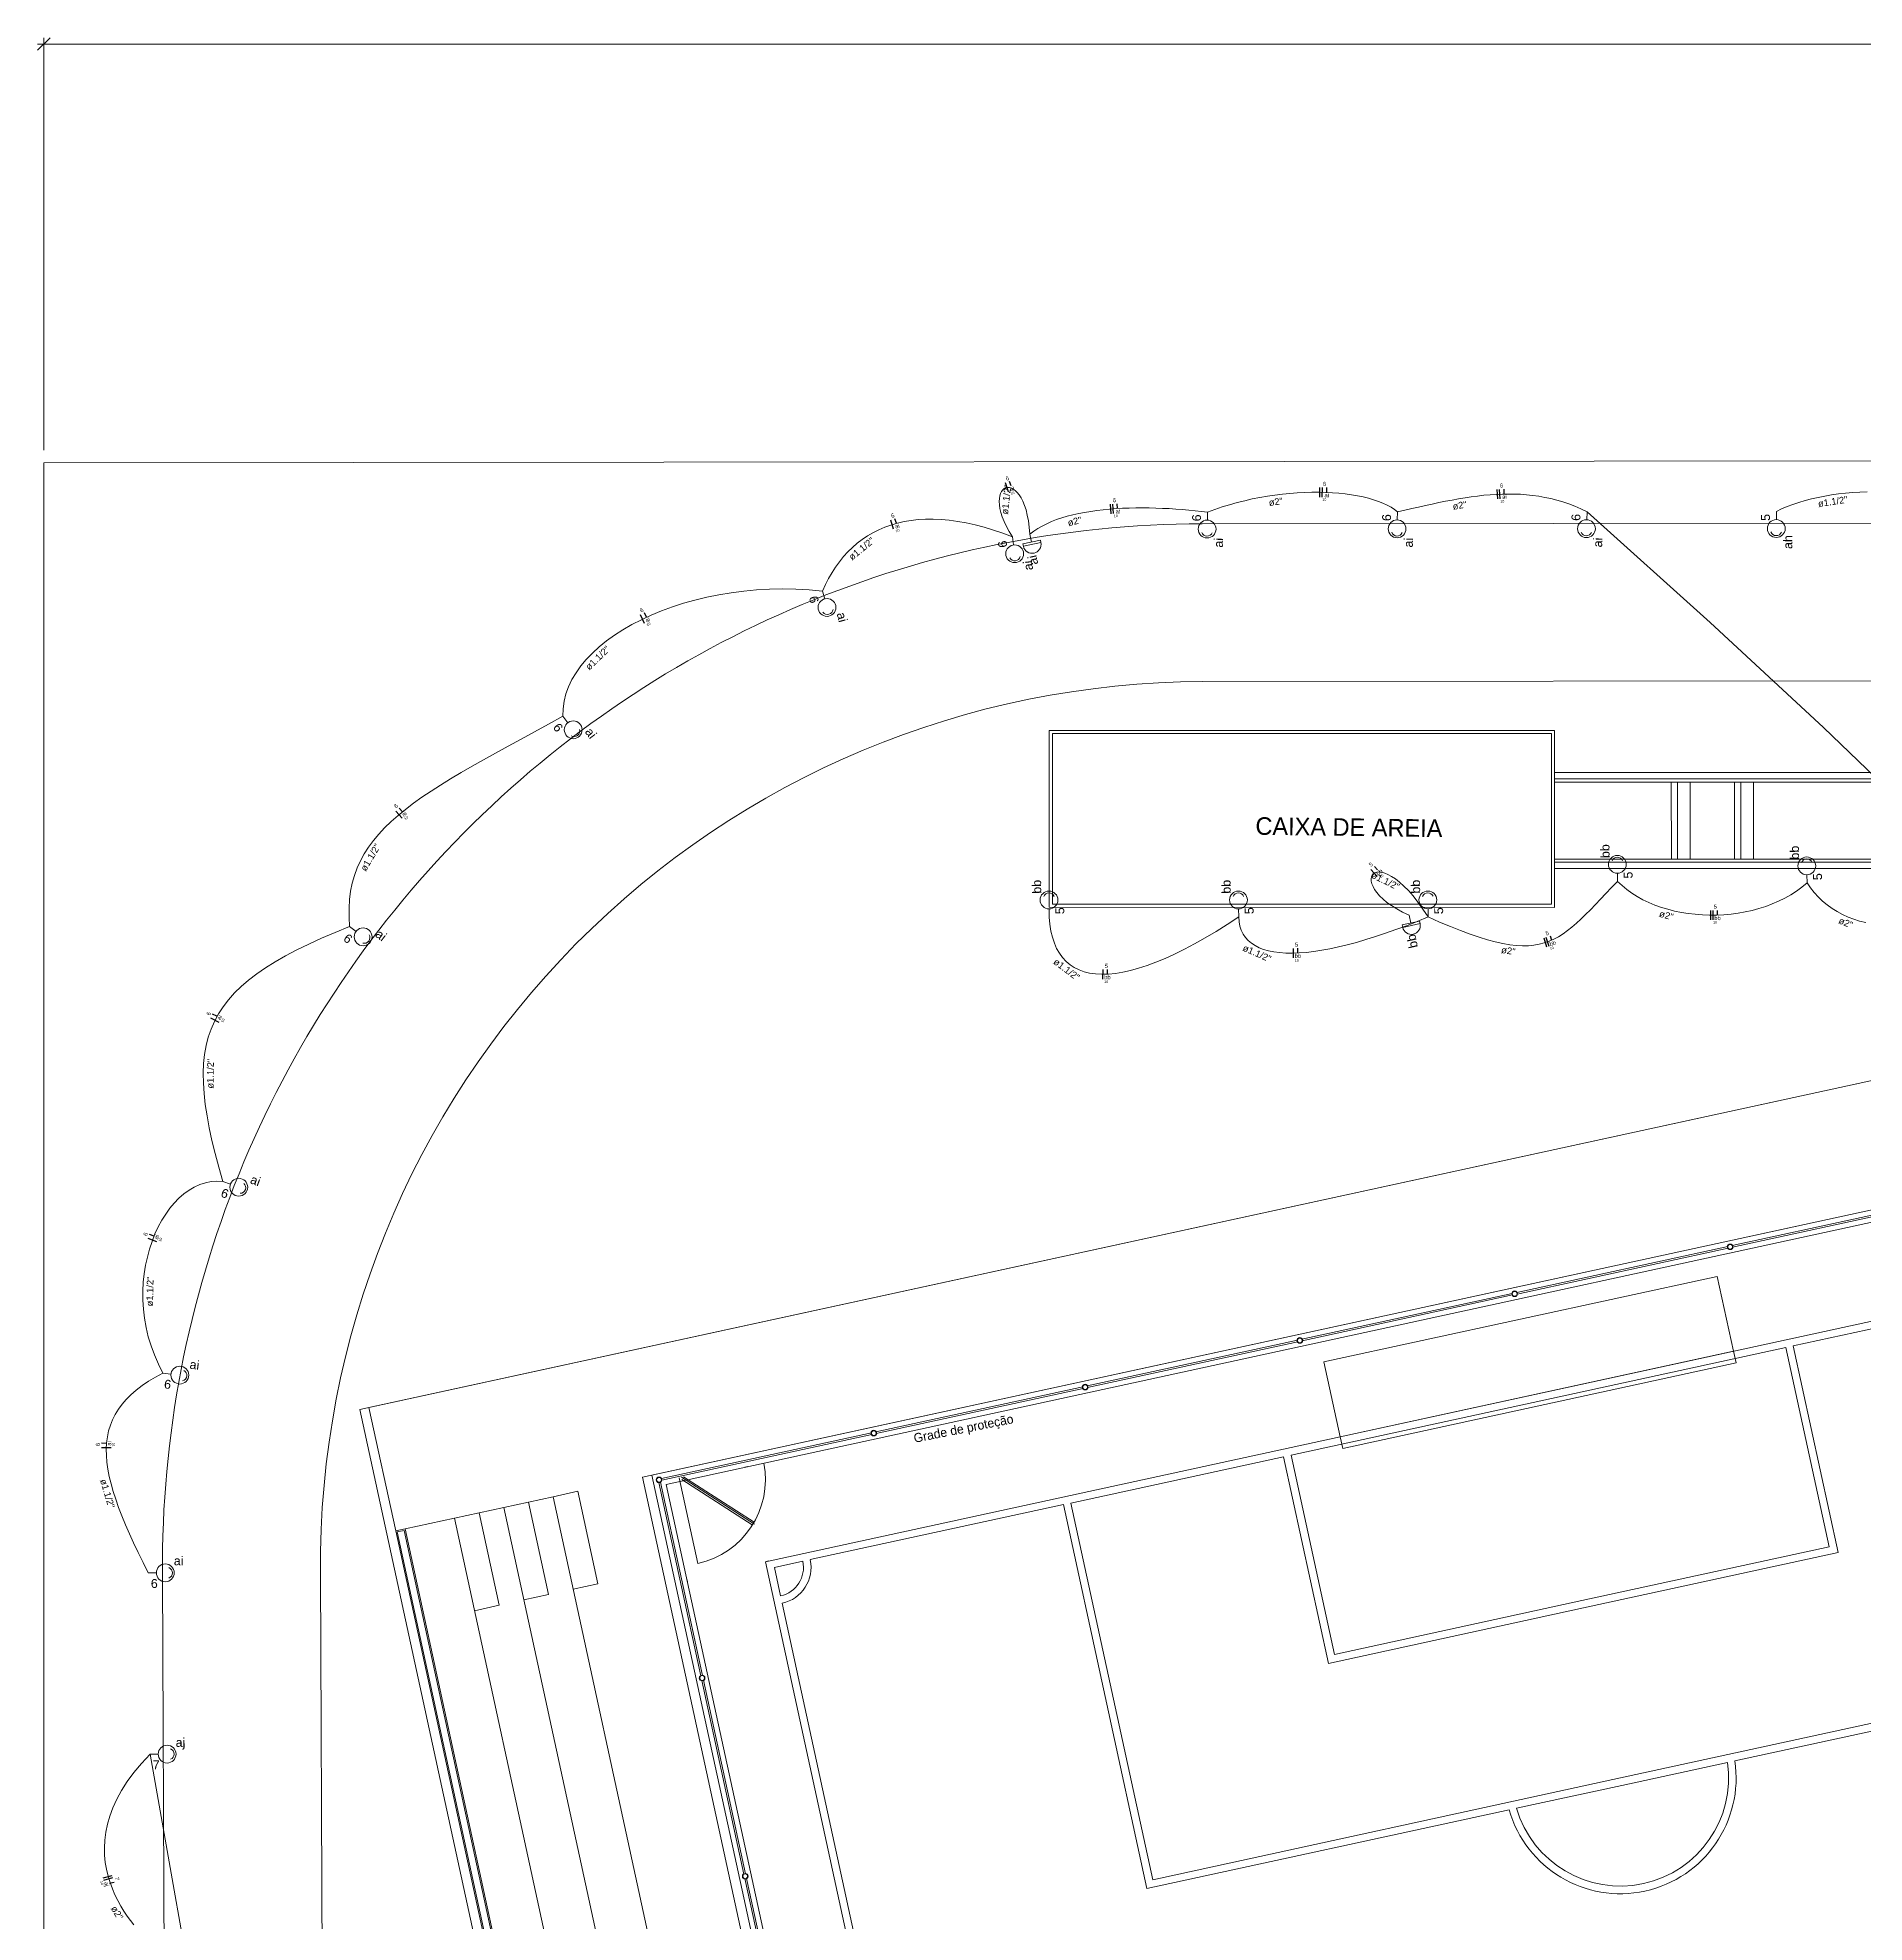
# Model space of a CAD drawing. Header units: millimetres. Extents: x -395 to 1008, y 9 to 692.
# Drawn here: x -136.36 to -107.43, y 91.06 to 120.9 of the extents above; entities that cross this region are included whole.
import ezdxf

# ---------------------------------------------------------------- set-up
doc = ezdxf.new("R2010")
doc.units = ezdxf.units.MM
doc.header["$LTSCALE"] = 0.1
doc.header["$MEASUREMENT"] = 0
doc.layers.get('0').update_dxf_attribs({"color": 5})
for name, color, linetype, lineweight in [('.10 ultra fina', 240, 'Continuous', 5), ('.15', 150, 'Continuous', 15), ('.20', 130, 'Continuous', 5), ('.25', 70, 'Continuous', 5), ('.30', 50, 'Continuous', 5), ('.40 Interno parede', 27, 'Continuous', 5)]:
    doc.layers.add(name, color=color, linetype=linetype, lineweight=lineweight)
doc.styles.add('Arial', font='arial.ttf')
doc.styles.add('MicrosoftHimalaya', font='himalaya.ttf')
doc.dimstyles.get("Standard").update_dxf_attribs({"dimtxt": 0.18, "dimasz": 0.18, "dimexe": 0.18, "dimexo": 0.0625, "dimgap": 0.09, "dimtad": 0, "dimtih": 1, "dimtoh": 1, "dimdec": 4, "dimzin": 0, "dimdsep": 46, "dimtxsty": 'Standard', "dimcen": 0.09, "dimadec": 0, "dimazin": 0, "dimtfac": 1, "dimtdec": 4, "dimtofl": 0, "dimtmove": 0, "dimatfit": 3, "dimfxl": 1, "dimtolj": 1, "dimtzin": 0, "dimarcsym": 0})

# ---------------------------------------------------------------- blocks, each defined once
blk = doc.blocks.new('_Oblique')
at = {"color": 0, "linetype": 'ByBlock', "lineweight": -2}
blk.add_line((-0.5, -0.5), (0.5, 0.5), dxfattribs=at)
blk = doc.blocks.new('*D20')
at = {"layer": '.10 ultra fina', "color": 0, "lineweight": -2, "transparency": 16777216}
for p, q in [((-136.256, 114.371), (-136.256, 120.9)), ((-14.262, 114.37), (-14.262, 120.899)), ((-136.356, 120.8), (-14.162, 120.799))]:
    blk.add_line(p, q, dxfattribs=at)
at = {"layer": 'Defpoints', "color": 0, "transparency": 16777216}
for p in [(-14.262, 120.799), (-136.256, 114.171), (-14.262, 114.17)]:
    blk.add_point(p, dxfattribs=at)
at = {"layer": '.10 ultra fina', "color": 0, "lineweight": -2, "transparency": 16777216, "xscale": 0.2, "yscale": 0.2, "zscale": 0.2}
for p, rotation in [((-136.256, 120.8), 179.9993202960368), ((-14.262, 120.799), 359.9993202960368)]:
    blk.add_blockref('_Oblique', p, dxfattribs=dict(at, rotation=rotation))
at = {"layer": '.10 ultra fina', "color": 0, "lineweight": 5, "transparency": 16777216, "insert": (-75.259, 120.979), "char_height": 0.18, "attachment_point": 5, "rotation": 359.9993}
blk.add_mtext('\\A1;122', dxfattribs=at)
blk = doc.blocks.new('eeetet')
at = {"layer": '.10 ultra fina', "color": 240, "lineweight": 5}
for p, q in [((678.938, 174.37), (556.944, 174.258)), ((556.944, 174.258), (556.942, 77.469)), ((652.282, 173.367), (575.287, 173.291)), ((652.287, 170.867), (575.292, 170.791)), ((572.864, 167.218), (572.864, 170.017)), ((572.864, 170.017), (580.864, 170.017)), ((572.914, 167.267), (572.914, 169.968)), ((572.914, 169.968), (580.814, 169.968)), ((580.814, 169.968), (580.814, 167.267)), ((580.864, 170.017), (580.864, 167.217)), ((620.863, 169.352), (580.864, 169.353)), ((620.863, 169.252), (580.864, 169.252)), ((620.863, 169.202), (580.864, 169.202)), ((582.715, 167.982), (582.714, 169.202)), ((582.814, 169.202), (582.814, 167.983)), ((583.014, 167.983), (583.014, 169.202)), ((583.714, 167.982), (583.714, 169.202)), ((583.814, 169.202), (583.814, 167.982)), ((584.014, 167.982), (584.014, 169.202)), ((620.863, 167.983), (580.864, 167.982)), ((620.863, 167.932), (580.864, 167.932)), ((620.863, 167.833), (580.864, 167.832)), ((580.864, 167.217), (572.864, 167.218)), ((580.814, 167.267), (572.914, 167.267)), ((561.944, 159.267), (595.25, 166.509)), ((595.396, 166.541), (562.09, 159.299)), ((566.423, 158.194), (593.72, 164.13)), ((566.57, 158.226), (593.867, 164.162)), ((566.798, 158.08), (593.721, 163.935)), ((587.008, 162.586), (583.678, 161.862)), ((587.014, 162.561), (583.684, 161.837)), ((568.368, 156.857), (592.8, 162.17)), ((583.608, 161.847), (580.265, 161.12)), ((583.614, 161.822), (580.271, 161.095)), ((583.441, 161.373), (577.213, 160.019)), ((583.699, 160.191), (583.441, 161.373)), ((580.195, 161.105), (576.865, 160.38)), ((580.2, 161.08), (576.87, 160.356)), ((584.645, 160.274), (588.014, 161.006)), ((576.794, 160.365), (573.464, 159.641)), ((576.8, 160.34), (573.469, 159.616)), ((576.692, 158.544), (584.527, 160.248)), ((584.527, 160.248), (585.213, 157.093)), ((585.356, 157.001), (584.645, 160.274)), ((577.213, 160.019), (577.47, 158.836)), ((577.47, 158.836), (583.699, 160.191)), ((583.739, 160.004), (577.511, 158.649)), ((583.699, 160.191), (583.739, 160.004)), ((573.393, 159.626), (570.117, 158.913)), ((573.399, 159.601), (570.122, 158.888)), ((573.086, 108.025), (561.944, 159.267)), ((562.09, 159.299), (562.515, 157.345)), ((570.047, 158.898), (566.723, 158.175)), ((570.052, 158.873), (566.728, 158.15)), ((577.511, 158.649), (577.47, 158.836)), ((573.204, 157.786), (576.575, 158.519)), ((576.575, 158.519), (577.286, 155.246)), ((577.378, 155.389), (576.692, 158.544)), ((576.716, 110.861), (566.423, 158.194)), ((576.862, 110.892), (566.57, 158.226)), ((567.003, 158.184), (567.298, 156.826)), ((567.038, 158.194), (568.196, 157.449)), ((567.046, 158.158), (568.161, 157.441)), ((567.073, 158.201), (568.188, 157.484)), ((568.043, 158.351), (568.092, 158.362)), ((562.662, 157.377), (565.007, 157.886)), ((565.007, 157.886), (565.398, 157.971)), ((565.007, 157.886), (575.299, 110.553)), ((565.398, 157.971), (565.716, 156.506)), ((566.68, 158.109), (567.346, 155.047)), ((566.705, 158.115), (567.371, 155.053)), ((577.009, 111.12), (566.798, 158.08)), ((563.834, 157.631), (564.153, 156.166)), ((564.225, 157.716), (574.517, 110.383)), ((564.616, 157.801), (564.935, 156.336)), ((569.078, 156.889), (573.087, 157.76)), ((573.087, 157.76), (574.409, 151.68)), ((574.501, 151.822), (573.204, 157.786)), ((562.515, 157.345), (562.662, 157.377)), ((572.807, 110.011), (562.515, 157.345)), ((562.539, 157.329), (562.646, 157.353)), ((572.823, 110.035), (562.539, 157.329)), ((562.646, 157.353), (572.93, 110.058)), ((562.662, 157.377), (572.954, 110.043)), ((563.443, 157.547), (573.736, 110.213)), ((585.213, 157.093), (581.296, 156.241)), ((581.321, 156.124), (585.356, 157.001)), ((561.322, 156.67), (561.563, 100.637)), ((568.368, 156.857), (568.417, 156.868)), ((577.929, 112.886), (568.368, 156.857)), ((568.368, 156.857), (568.378, 156.808)), ((568.511, 156.765), (568.961, 156.863)), ((568.608, 156.315), (568.511, 156.765)), ((558.822, 156.649), (559.063, 100.616)), ((565.326, 156.421), (565.716, 156.506)), ((567.122, 156.586), (567.133, 156.537)), ((563.762, 156.081), (564.153, 156.166)), ((564.544, 156.251), (564.935, 156.336)), ((573.253, 134.955), (568.634, 156.198)), ((577.286, 155.246), (581.321, 156.124)), ((581.296, 156.241), (577.378, 155.389)), ((567.361, 154.977), (568.029, 151.909)), ((567.386, 154.982), (568.053, 151.914)), ((589.311, 155.043), (581.907, 153.433)), ((583.719, 153.704), (589.454, 154.951)), ((583.602, 153.678), (581.932, 153.315)), ((581.907, 153.433), (574.501, 151.822)), ((581.932, 153.315), (580.263, 152.952)), ((574.409, 151.68), (580.145, 152.927)), ((568.044, 151.838), (568.711, 148.769)), ((568.069, 151.843), (568.736, 148.775))]:
    blk.add_line(p, q, dxfattribs=at)
for centre, radius in [((583.646, 161.842), 0.0446), ((583.646, 161.842), 0.0382), ((580.233, 161.099), 0.0446), ((580.233, 161.099), 0.0382), ((576.832, 160.36), 0.0446), ((576.832, 160.36), 0.0382), ((573.431, 159.621), 0.0446), ((573.431, 159.621), 0.0382), ((570.084, 158.893), 0.0446), ((570.084, 158.893), 0.0382), ((566.684, 158.153), 0.0446), ((566.684, 158.153), 0.0382), ((567.366, 155.015), 0.0446), ((567.366, 155.015), 0.0382), ((568.049, 151.876), 0.0446), ((568.049, 151.876), 0.0382)]:
    blk.add_circle(centre, radius, dxfattribs=at)
for centre, radius, start, end in [((575.321, 156.791), 16.5, 90.1186, 180.4929), ((575.321, 156.791), 14, 90.1186, 180.4929), ((566.999, 158.163), 1.37, 282.6341, 10.6812), ((568.511, 156.765), 0.46, 282.2675, 12.2675), ((568.511, 156.765), 0.58, 282.2675, 12.2675), ((581.907, 153.433), 1.833, 196.0217, 8.5133), ((581.907, 153.433), 1.713, 196.2852, 8.2499)]:
    blk.add_arc(centre, radius, start, end, dxfattribs=at)
at = {"layer": '.10 ultra fina', "color": 240, "lineweight": 5, "line_spacing_factor": 0.9, "style": 'MicrosoftHimalaya'}
for s, insert, char_height, width, attachment_point, rotation in [('CAIXA DE AREIA', (579.087, 168.325), 0.27857, 4.20882, 9, 359.2671), ('Grade de proteção', (570.74, 158.695), 0.144, 1.96406, 7, 11.2657)]:
    blk.add_mtext(s, dxfattribs=dict(at, insert=insert, char_height=char_height, width=width, attachment_point=attachment_point, rotation=rotation))
at = {"layer": '.10 ultra fina', "color": 240, "lineweight": 5}
dim = blk.add_aligned_dim(p1=(556.944, 174.258), p2=(678.938, 174.256), distance=6.629, dimstyle='Standard', override={"dimasz": 0.2, "dimexe": 0.1, "dimexo": 0.2, "dimtad": 1, "dimtih": 0, "dimtoh": 0, "dimdec": 1, "dimzin": 8, "dimblk": 'Oblique', "dimdle": 0.1, "dimadec": 1, "dimazin": 3}, dxfattribs=at)
dim.commit()
dim.dimension.update_dxf_attribs({"geometry": '*D20', "text_midpoint": (617.941, 181.066), "insert": (693.2, 60.087)})

msp = doc.modelspace()

# ---------------------------------------------------------------- linework, layer by layer
at = {"layer": '.15', "color": 150, "lineweight": 15}
for p, q in [((-111.825, 113.267), (-111.821, 113.395)), ((-108.823, 113.269), (-108.821, 113.398)), ((-117.833, 113.261), (-117.83, 113.389)), ((-114.825, 113.264), (-114.821, 113.392)), ((-120.901, 112.869), (-120.917, 112.997)), ((-120.478, 112.945), (-120.754, 112.885)), ((-120.754, 112.885), (-120.746, 112.847)), ((-120.47, 112.907), (-120.746, 112.847)), ((-120.47, 112.907), (-120.746, 112.847)), ((-120.616, 112.915), (-120.643, 113.04)), ((-120.478, 112.945), (-120.47, 112.907)), ((-123.892, 112.015), (-123.925, 112.139)), ((-127.96, 110.054), (-128.038, 110.157)), ((-111.339, 107.67), (-111.337, 107.541)), ((-108.339, 107.646), (-108.337, 107.517)), ((-131.314, 106.75), (-131.417, 106.827)), ((-120.339, 107.106), (-120.337, 106.977)), ((-117.339, 107.106), (-117.337, 106.978)), ((-114.472, 106.911), (-114.748, 106.851)), ((-114.748, 106.851), (-114.74, 106.813)), ((-114.464, 106.873), (-114.74, 106.813)), ((-114.464, 106.873), (-114.74, 106.813)), ((-114.61, 106.881), (-114.637, 107.006)), ((-114.472, 106.911), (-114.464, 106.873)), ((-114.339, 107.107), (-114.337, 106.979)), ((-133.303, 102.748), (-133.424, 102.792)), ((-134.245, 99.741), (-134.372, 99.757)), ((-134.476, 96.593), (-134.604, 96.593)), ((-134.447, 93.723), (-134.575, 93.723))]:
    msp.add_line(p, q, dxfattribs=at)
for centre in [(-117.837, 113.12), (-114.829, 113.123), (-111.83, 113.126), (-108.824, 113.128), (-120.884, 112.729), (-123.856, 111.879), (-127.875, 109.942), (-111.341, 107.811), (-108.341, 107.787), (-120.341, 107.247), (-117.341, 107.247), (-114.341, 107.248), (-131.202, 106.664), (-133.171, 102.699), (-134.105, 99.724), (-134.335, 96.593), (-134.306, 93.723)]:
    msp.add_circle(centre, 0.141, dxfattribs=at)
for centre, radius, start, end in [((-120.608, 112.877), 0.141, 192.2675, 12.2675), ((-117.838, 113.095), 0.0881, 198.7562, 338.1264), ((-114.83, 113.098), 0.0881, 198.5117, 337.8819), ((-111.831, 113.101), 0.0881, 198.325, 337.6952), ((-108.825, 113.104), 0.0881, 199.5732, 338.9434), ((-120.881, 112.705), 0.0881, 207.3345, 346.7047), ((-123.849, 111.855), 0.0881, 215.3225, 354.6927), ((-127.86, 109.923), 0.0881, 237.6058, 16.976), ((-111.341, 107.835), 0.0881, 21.1657, 160.5359), ((-108.341, 107.811), 0.0881, 21.1604, 160.5306), ((-120.341, 107.271), 0.0881, 21.1624, 160.5326), ((-117.341, 107.272), 0.0881, 21.1604, 160.5306), ((-114.341, 107.273), 0.0881, 21.1604, 160.5306), ((-114.602, 106.843), 0.141, 192.2675, 12.2675), ((-131.183, 106.649), 0.0881, 253.032, 32.4022), ((-133.148, 102.691), 0.0881, 270.053, 49.4232), ((-134.08, 99.721), 0.0881, 283.1665, 62.5367), ((-134.31, 96.593), 0.0881, 290.2155, 69.5857), ((-134.281, 93.723), 0.0881, 290.3833, 69.7535)]:
    msp.add_arc(centre, radius, start, end, dxfattribs=at)
at = {"layer": '.20', "color": 130, "lineweight": 20}
for points in [[(-120.643, 113.04), (-120.653, 113.15), (-120.666, 113.25), (-120.684, 113.341), (-120.705, 113.422), (-120.728, 113.495), (-120.755, 113.559), (-120.783, 113.614), (-120.813, 113.661), (-120.843, 113.7), (-120.875, 113.73), (-120.906, 113.754), (-120.937, 113.769), (-120.968, 113.777), (-120.997, 113.779), (-121.024, 113.773), (-121.049, 113.76), (-121.072, 113.741), (-121.091, 113.716), (-121.107, 113.685), (-121.119, 113.648), (-121.127, 113.605), (-121.129, 113.556), (-121.127, 113.503), (-121.118, 113.444), (-121.103, 113.38), (-121.081, 113.312), (-121.052, 113.239), (-121.015, 113.163), (-120.97, 113.082), (-120.917, 112.997)], [(-114.821, 113.392), (-114.87, 113.43), (-114.925, 113.466), (-114.986, 113.499), (-115.052, 113.53), (-115.124, 113.558), (-115.201, 113.584), (-115.282, 113.607), (-115.368, 113.628), (-115.458, 113.647), (-115.551, 113.663), (-115.649, 113.676), (-115.749, 113.686), (-115.853, 113.694), (-115.96, 113.699), (-116.069, 113.702), (-116.181, 113.702), (-116.294, 113.698), (-116.409, 113.693), (-116.526, 113.684), (-116.644, 113.672), (-116.763, 113.657), (-116.882, 113.64), (-117.002, 113.619), (-117.122, 113.596), (-117.242, 113.569), (-117.362, 113.539), (-117.48, 113.506), (-117.598, 113.47), (-117.715, 113.431), (-117.83, 113.389)], [(-107.386, 113.71), (-107.5, 113.706), (-107.613, 113.698), (-107.726, 113.689), (-107.838, 113.676), (-107.948, 113.661), (-108.057, 113.642), (-108.163, 113.622), (-108.267, 113.598), (-108.369, 113.571), (-108.467, 113.542), (-108.562, 113.51), (-108.653, 113.476), (-108.739, 113.438), (-108.821, 113.398)], [(-117.83, 113.389), (-117.928, 113.4), (-118.027, 113.411), (-118.128, 113.421), (-118.231, 113.429), (-118.334, 113.437), (-118.439, 113.443), (-118.544, 113.448), (-118.649, 113.452), (-118.755, 113.455), (-118.861, 113.456), (-118.966, 113.455), (-119.071, 113.453), (-119.176, 113.449), (-119.279, 113.443), (-119.382, 113.435), (-119.483, 113.426), (-119.583, 113.414), (-119.681, 113.4), (-119.777, 113.384), (-119.871, 113.366), (-119.962, 113.346), (-120.051, 113.322), (-120.137, 113.297), (-120.221, 113.269), (-120.3, 113.238), (-120.377, 113.204), (-120.449, 113.168), (-120.518, 113.128), (-120.583, 113.086), (-120.643, 113.04)], [(-111.821, 113.395), (-111.918, 113.44), (-112.014, 113.481), (-112.11, 113.517), (-112.205, 113.549), (-112.301, 113.577), (-112.396, 113.602), (-112.491, 113.622), (-112.586, 113.639), (-112.682, 113.653), (-112.777, 113.663), (-112.872, 113.67), (-112.968, 113.674), (-113.064, 113.675), (-113.161, 113.674), (-113.258, 113.669), (-113.356, 113.663), (-113.454, 113.654), (-113.553, 113.643), (-113.653, 113.63), (-113.753, 113.615), (-113.855, 113.598), (-113.957, 113.58), (-114.061, 113.56), (-114.166, 113.539), (-114.271, 113.516), (-114.379, 113.493), (-114.487, 113.469), (-114.597, 113.444), (-114.708, 113.418), (-114.821, 113.392)], [(-111.821, 113.395), (-109.87, 111.64), (-108.078, 109.977), (-106.422, 108.389), (-104.876, 106.862), (-103.416, 105.382), (-102.019, 103.933), (-100.659, 102.501), (-99.313, 101.07), (-97.956, 99.627), (-96.564, 98.155), (-95.113, 96.641), (-93.579, 95.07), (-91.936, 93.426), (-90.162, 91.695), (-88.231, 89.862)], [(-120.917, 112.997), (-121.071, 113.054), (-121.222, 113.105), (-121.369, 113.149), (-121.512, 113.187), (-121.652, 113.217), (-121.787, 113.241), (-121.92, 113.259), (-122.048, 113.271), (-122.173, 113.276), (-122.294, 113.275), (-122.411, 113.269), (-122.525, 113.256), (-122.635, 113.238), (-122.741, 113.213), (-122.843, 113.184), (-122.942, 113.149), (-123.037, 113.108), (-123.128, 113.062), (-123.215, 113.011), (-123.298, 112.955), (-123.378, 112.894), (-123.454, 112.829), (-123.526, 112.758), (-123.595, 112.683), (-123.659, 112.603), (-123.72, 112.519), (-123.777, 112.43), (-123.83, 112.337), (-123.88, 112.24), (-123.925, 112.139)], [(-123.925, 112.139), (-124.138, 112.159), (-124.349, 112.17), (-124.559, 112.173), (-124.766, 112.169), (-124.972, 112.157), (-125.174, 112.138), (-125.373, 112.112), (-125.569, 112.08), (-125.76, 112.041), (-125.947, 111.995), (-126.128, 111.944), (-126.304, 111.887), (-126.475, 111.825), (-126.639, 111.758), (-126.796, 111.685), (-126.945, 111.608), (-127.088, 111.526), (-127.222, 111.439), (-127.347, 111.349), (-127.464, 111.255), (-127.571, 111.157), (-127.668, 111.056), (-127.755, 110.952), (-127.831, 110.845), (-127.896, 110.736), (-127.95, 110.624), (-127.991, 110.51), (-128.02, 110.393), (-128.036, 110.276), (-128.038, 110.157)], [(-128.038, 110.157), (-128.267, 110.032), (-128.488, 109.911), (-128.701, 109.795), (-128.907, 109.683), (-129.105, 109.574), (-129.295, 109.468), (-129.477, 109.365), (-129.652, 109.264), (-129.818, 109.164), (-129.977, 109.066), (-130.127, 108.97), (-130.27, 108.874), (-130.404, 108.778), (-130.531, 108.682), (-130.649, 108.586), (-130.759, 108.489), (-130.861, 108.391), (-130.954, 108.291), (-131.039, 108.189), (-131.116, 108.085), (-131.185, 107.978), (-131.245, 107.867), (-131.296, 107.754), (-131.339, 107.636), (-131.374, 107.514), (-131.4, 107.388), (-131.417, 107.256), (-131.425, 107.119), (-131.425, 106.976), (-131.417, 106.827)], [(-114.637, 107.006), (-114.741, 107.055), (-114.834, 107.106), (-114.917, 107.157), (-114.989, 107.209), (-115.051, 107.261), (-115.105, 107.313), (-115.148, 107.363), (-115.184, 107.412), (-115.21, 107.459), (-115.228, 107.503), (-115.238, 107.543), (-115.241, 107.58), (-115.236, 107.613), (-115.225, 107.64), (-115.206, 107.663), (-115.182, 107.679), (-115.151, 107.689), (-115.114, 107.691), (-115.072, 107.687), (-115.025, 107.674), (-114.973, 107.652), (-114.916, 107.621), (-114.855, 107.581), (-114.79, 107.53), (-114.722, 107.468), (-114.65, 107.395), (-114.576, 107.31), (-114.498, 107.213), (-114.419, 107.102), (-114.337, 106.979)], [(-111.337, 107.541), (-111.432, 107.443), (-111.522, 107.349), (-111.607, 107.259), (-111.689, 107.173), (-111.767, 107.092), (-111.843, 107.016), (-111.917, 106.945), (-111.989, 106.879), (-112.06, 106.817), (-112.131, 106.762), (-112.201, 106.711), (-112.273, 106.666), (-112.346, 106.627), (-112.421, 106.594), (-112.498, 106.567), (-112.579, 106.546), (-112.662, 106.531), (-112.75, 106.523), (-112.843, 106.521), (-112.941, 106.526), (-113.045, 106.538), (-113.155, 106.557), (-113.273, 106.583), (-113.398, 106.617), (-113.531, 106.658), (-113.672, 106.706), (-113.823, 106.762), (-113.984, 106.826), (-114.155, 106.898), (-114.337, 106.979)], [(-108.337, 107.517), (-108.419, 107.45), (-108.505, 107.387), (-108.595, 107.329), (-108.69, 107.276), (-108.787, 107.228), (-108.888, 107.185), (-108.992, 107.146), (-109.098, 107.112), (-109.207, 107.083), (-109.317, 107.059), (-109.428, 107.039), (-109.541, 107.024), (-109.654, 107.014), (-109.767, 107.008), (-109.881, 107.007), (-109.994, 107.011), (-110.106, 107.02), (-110.217, 107.032), (-110.327, 107.05), (-110.435, 107.072), (-110.541, 107.099), (-110.644, 107.13), (-110.745, 107.166), (-110.842, 107.206), (-110.935, 107.251), (-111.025, 107.3), (-111.11, 107.354), (-111.191, 107.412), (-111.267, 107.474), (-111.337, 107.541)], [(-107.407, 106.888), (-107.504, 106.912), (-107.598, 106.942), (-107.688, 106.977), (-107.776, 107.017), (-107.86, 107.062), (-107.94, 107.113), (-108.017, 107.169), (-108.09, 107.229), (-108.158, 107.294), (-108.222, 107.364), (-108.282, 107.439), (-108.337, 107.517)], [(-131.417, 106.827), (-131.645, 106.734), (-131.86, 106.642), (-132.063, 106.549), (-132.252, 106.457), (-132.429, 106.364), (-132.594, 106.27), (-132.746, 106.175), (-132.887, 106.078), (-133.016, 105.979), (-133.133, 105.878), (-133.239, 105.775), (-133.335, 105.668), (-133.419, 105.557), (-133.493, 105.443), (-133.557, 105.325), (-133.61, 105.202), (-133.654, 105.074), (-133.688, 104.941), (-133.712, 104.802), (-133.728, 104.657), (-133.734, 104.506), (-133.731, 104.347), (-133.72, 104.182), (-133.701, 104.009), (-133.674, 103.828), (-133.639, 103.639), (-133.596, 103.441), (-133.545, 103.235), (-133.488, 103.018), (-133.424, 102.792)], [(-117.337, 106.978), (-117.519, 106.859), (-117.696, 106.748), (-117.868, 106.646), (-118.035, 106.552), (-118.196, 106.467), (-118.352, 106.39), (-118.503, 106.321), (-118.648, 106.261), (-118.787, 106.209), (-118.921, 106.165), (-119.049, 106.13), (-119.172, 106.102), (-119.289, 106.083), (-119.4, 106.072), (-119.505, 106.07), (-119.604, 106.075), (-119.697, 106.088), (-119.784, 106.109), (-119.865, 106.139), (-119.94, 106.176), (-120.008, 106.221), (-120.071, 106.274), (-120.127, 106.335), (-120.176, 106.403), (-120.22, 106.48), (-120.256, 106.564), (-120.286, 106.656), (-120.31, 106.755), (-120.327, 106.863), (-120.337, 106.977)], [(-114.337, 106.979), (-114.511, 106.907), (-114.681, 106.84), (-114.848, 106.777), (-115.01, 106.72), (-115.168, 106.667), (-115.322, 106.619), (-115.472, 106.575), (-115.617, 106.537), (-115.757, 106.503), (-115.892, 106.474), (-116.022, 106.451), (-116.147, 106.432), (-116.267, 106.418), (-116.381, 106.409), (-116.489, 106.406), (-116.592, 106.407), (-116.689, 106.413), (-116.779, 106.425), (-116.864, 106.442), (-116.942, 106.464), (-117.013, 106.491), (-117.078, 106.524), (-117.136, 106.562), (-117.187, 106.605), (-117.231, 106.653), (-117.267, 106.707), (-117.296, 106.767), (-117.317, 106.832), (-117.331, 106.902), (-117.337, 106.978)], [(-133.424, 102.792), (-133.517, 102.797), (-133.61, 102.79), (-133.7, 102.771), (-133.789, 102.741), (-133.875, 102.702), (-133.959, 102.652), (-134.04, 102.593), (-134.118, 102.525), (-134.192, 102.449), (-134.262, 102.365), (-134.328, 102.273), (-134.389, 102.175), (-134.446, 102.07), (-134.498, 101.959), (-134.544, 101.842), (-134.584, 101.72), (-134.619, 101.594), (-134.647, 101.464), (-134.668, 101.33), (-134.683, 101.193), (-134.69, 101.053), (-134.689, 100.912), (-134.68, 100.768), (-134.664, 100.623), (-134.638, 100.478), (-134.604, 100.332), (-134.561, 100.187), (-134.508, 100.043), (-134.445, 99.899), (-134.372, 99.757)], [(-134.372, 99.757), (-134.492, 99.692), (-134.602, 99.626), (-134.703, 99.557), (-134.795, 99.487), (-134.879, 99.414), (-134.954, 99.34), (-135.02, 99.263), (-135.078, 99.184), (-135.129, 99.102), (-135.171, 99.018), (-135.205, 98.931), (-135.232, 98.841), (-135.252, 98.748), (-135.264, 98.652), (-135.269, 98.553), (-135.267, 98.45), (-135.259, 98.344), (-135.243, 98.235), (-135.222, 98.121), (-135.194, 98.004), (-135.16, 97.883), (-135.12, 97.758), (-135.074, 97.628), (-135.022, 97.494), (-134.965, 97.356), (-134.903, 97.213), (-134.836, 97.066), (-134.763, 96.913), (-134.686, 96.756), (-134.604, 96.593)], [(-134.575, 93.723), (-134.712, 93.576), (-134.833, 93.431), (-134.938, 93.288), (-135.028, 93.148), (-135.103, 93.01), (-135.165, 92.875), (-135.215, 92.742), (-135.252, 92.612), (-135.278, 92.485), (-135.294, 92.361), (-135.3, 92.24), (-135.297, 92.123), (-135.285, 92.009), (-135.266, 91.899), (-135.241, 91.792), (-135.209, 91.689), (-135.173, 91.59), (-135.132, 91.495), (-135.087, 91.405), (-135.039, 91.318), (-134.989, 91.237), (-134.937, 91.159), (-134.885, 91.087), (-134.833, 91.019)], [(-134.575, 93.723), (-133.725, 88.908), (-132.906, 84.333), (-132.094, 79.994), (-131.264, 75.888), (-130.391, 72.012), (-129.453, 68.362), (-128.423, 64.935), (-127.279, 61.727), (-125.996, 58.736), (-124.55, 55.958), (-122.916, 53.389), (-121.071, 51.028), (-118.989, 48.869), (-116.647, 46.91), (-114.02, 45.148), (-111.085, 43.579), (-107.817, 42.2), (-104.191, 41.008), (-100.184, 39.999), (-95.772, 39.17), (-90.929, 38.518), (-85.632, 38.039)]]:
    msp.add_lwpolyline(points, dxfattribs=at)
at = {"layer": '.25', "color": 70, "lineweight": 25}
for p, q in [((-120.982, 113.708), (-121.031, 113.85)), ((-120.939, 113.802), (-120.964, 113.873)), ((-116.051, 113.627), (-116.05, 113.777)), ((-116.014, 113.626), (-116.012, 113.776)), ((-115.942, 113.701), (-115.941, 113.776)), ((-113.235, 113.596), (-113.244, 113.745)), ((-113.198, 113.598), (-113.206, 113.747)), ((-113.131, 113.676), (-113.135, 113.751)), ((-119.357, 113.362), (-119.369, 113.512)), ((-119.319, 113.366), (-119.332, 113.515)), ((-119.255, 113.446), (-119.261, 113.521)), ((-122.802, 113.118), (-122.848, 113.261)), ((-122.758, 113.211), (-122.781, 113.283)), ((-126.746, 111.626), (-126.812, 111.761)), ((-126.715, 111.724), (-126.748, 111.792)), ((-130.586, 108.541), (-130.683, 108.655)), ((-130.58, 108.644), (-130.629, 108.701)), ((-115.142, 107.619), (-115.242, 107.731)), ((-115.139, 107.722), (-115.189, 107.778)), ((-109.863, 106.932), (-109.861, 107.082)), ((-109.825, 106.932), (-109.824, 107.082)), ((-109.754, 107.006), (-109.753, 107.081)), ((-112.458, 106.501), (-112.502, 106.644)), ((-112.423, 106.512), (-112.466, 106.655)), ((-112.377, 106.604), (-112.398, 106.676)), ((-116.47, 106.331), (-116.471, 106.481)), ((-116.4, 106.407), (-116.4, 106.482)), ((-119.487, 105.994), (-119.485, 106.144)), ((-119.415, 106.069), (-119.414, 106.144)), ((-133.481, 105.309), (-133.616, 105.375)), ((-133.518, 105.406), (-133.585, 105.438)), ((-134.467, 101.834), (-134.608, 101.885)), ((-134.513, 101.926), (-134.584, 101.952)), ((-135.194, 98.57), (-135.344, 98.573)), ((-135.268, 98.643), (-135.343, 98.644)), ((-135.318, 91.764), (-135.174, 91.803)), ((-135.309, 91.727), (-135.164, 91.767)), ((-135.218, 91.679), (-135.145, 91.698))]:
    msp.add_line(p, q, dxfattribs=at)

# ---------------------------------------------------------------- block references
at = {"layer": '.30'}
msp.add_blockref('eeetet', (-693.2, -60.087), dxfattribs=at)

# ---------------------------------------------------------------- texts
at = {"layer": '.40 Interno parede', "color": 27, "attachment_point": 8, "line_spacing_factor": 0.9, "style": 'Arial'}
for s, insert, char_height, width, rotation in [('ø1.1/2"', (-120.963, 113.581), 0.1059, 0.92508, 83.8586), ('6', (-120.99, 113.892), 0.0653, 0.10011, 19.0513), ('ai', (-120.914, 113.728), 0.0653, 0.1401, 19.0513), ('10', (-120.913, 113.668), 0.0406, 0.12235, 19.0513), ('6', (-115.978, 113.802), 0.0653, 0.10011, 359.4513), ('ai', (-115.943, 113.622), 0.0653, 0.1401, 359.4513), ('6', (-113.174, 113.776), 0.0653, 0.10011, 3.1469), ('6', (-119.301, 113.544), 0.0653, 0.10011, 4.8543), ('ai', (-119.248, 113.368), 0.0653, 0.1401, 4.8543), ('ø2"', (-116.742, 113.497), 0.1059, 0.44137, 7.7076), ('10', (-115.981, 113.566), 0.0406, 0.12235, 359.4513), ('ø2"', (-113.829, 113.44), 0.1059, 0.44137, 9.7531), ('10', (-113.161, 113.539), 0.0406, 0.12235, 3.1469), ('ai', (-113.127, 113.598), 0.0653, 0.1401, 3.1469), ('ø1.1/2"', (-107.922, 113.5), 0.1059, 0.92508, 8.7103), ('6', (-122.806, 113.302), 0.0653, 0.10011, 17.8596), ('ai', (-122.734, 113.137), 0.0653, 0.1401, 17.8596), ('10', (-122.734, 113.077), 0.0406, 0.12235, 17.8596), ('ø2"', (-119.922, 113.188), 0.1059, 0.44137, 13.6312), ('10', (-119.281, 113.308), 0.0406, 0.12235, 4.8543), ('6', (-117.932, 113.295), 0.141, 0.2169, 88.4423), ('6', (-114.923, 113.299), 0.141, 0.2169, 88.1959), ('6', (-111.924, 113.302), 0.141, 0.2169, 88.0068), ('5', (-108.922, 113.303), 0.141, 0.2169, 89.2559), ('ø1.1/2"', (-123.274, 112.766), 0.1059, 0.92508, 39.1335), ('6', (-121.004, 112.889), 0.141, 0.2169, 97.0194), ('ai', (-117.583, 112.901), 0.1412, 0.30354, 88.4423), ('ai', (-114.576, 112.903), 0.1412, 0.30354, 88.1959), ('ai', (-111.578, 112.905), 0.1412, 0.30354, 88.0068), ('ah', (-108.568, 112.913), 0.1412, 0.4338, 89.2559), ('ai', (-120.6, 112.551), 0.1412, 0.30354, 97.0194), ('ai', (-120.525, 112.643), 0.1412, 0.30354, 102.2677), ('6', (-124.133, 111.985), 0.141, 0.2169, 285.0069), ('6', (-126.776, 111.807), 0.0653, 0.10011, 26.0471), ('ai', (-126.681, 111.654), 0.0653, 0.1401, 26.0471), ('10', (-126.673, 111.595), 0.0406, 0.12235, 26.0471), ('ai', (-123.686, 111.706), 0.1412, 0.30354, 285.0069), ('ø1.1/2"', (-127.449, 111.04), 0.1059, 0.92508, 44.2099), ('6', (-128.172, 109.934), 0.141, 0.2169, 307.2892), ('ai', (-127.652, 109.845), 0.1412, 0.30354, 307.2892), ('6', (-130.66, 108.709), 0.0653, 0.10011, 40.2966), ('ai', (-130.53, 108.584), 0.0653, 0.1401, 40.2966), ('10', (-130.507, 108.529), 0.0406, 0.12235, 40.2966), ('ø1.1/2"', (-131.038, 107.893), 0.1059, 0.92508, 59.4105), ('bb', (-111.463, 108.021), 0.1412, 0.4338, 90.8487), ('bb', (-108.463, 107.997), 0.1412, 0.4338, 90.8487), ('5', (-115.221, 107.785), 0.0653, 0.10011, 41.6602), ('bb', (-115.087, 107.663), 0.0653, 0.20021, 41.6602), ('bb', (-120.463, 107.457), 0.1412, 0.4338, 90.8487), ('bb', (-117.463, 107.457), 0.1412, 0.4338, 90.8487), ('ø1.1/2"', (-115.037, 107.499), 0.1059, 0.92508, 334.138), ('10', (-115.063, 107.609), 0.0406, 0.12235, 41.6602), ('bb', (-114.463, 107.458), 0.1412, 0.4338, 90.8487), ('5', (-111.098, 107.641), 0.141, 0.2169, 90.8487), ('5', (-108.098, 107.617), 0.141, 0.2169, 90.8487), ('5', (-109.79, 107.108), 0.0653, 0.10011, 359.2851), ('5', (-120.097, 107.077), 0.141, 0.2169, 90.8487), ('5', (-117.098, 107.078), 0.141, 0.2169, 90.8487), ('5', (-114.098, 107.078), 0.141, 0.2169, 90.8487), ('ø2"', (-110.58, 106.951), 0.1059, 0.44137, 344.5143), ('10', (-109.793, 106.871), 0.0406, 0.12235, 359.2851), ('bb', (-109.755, 106.927), 0.0653, 0.20021, 359.2851), ('ø2"', (-107.746, 106.836), 0.1059, 0.44137, 337.0945), ('6', (-131.486, 106.578), 0.141, 0.2169, 322.719), ('ai', (-130.962, 106.63), 0.1412, 0.30354, 322.719), ('5', (-116.419, 106.507), 0.0653, 0.10011, 0.643), ('bb', (-114.519, 106.609), 0.1412, 0.4338, 102.2677), ('5', (-112.442, 106.69), 0.0653, 0.10011, 16.9658), ('bb', (-112.354, 106.529), 0.0653, 0.20021, 16.9658), ('ø1.1/2"', (-120.096, 106.103), 0.1059, 0.92508, 323.1659), ('5', (-119.433, 106.17), 0.0653, 0.10011, 359.331), ('ø1.1/2"', (-117.07, 106.352), 0.1059, 0.92508, 336.2637), ('bb', (-116.399, 106.328), 0.0653, 0.20021, 0.643), ('10', (-116.417, 106.271), 0.0406, 0.12235, 0.643), ('ø2"', (-113.075, 106.389), 0.1059, 0.44137, 351.7966), ('10', (-112.373, 106.464), 0.0406, 0.12235, 16.9658), ('10', (-119.435, 105.933), 0.0406, 0.12235, 359.331), ('bb', (-119.416, 105.99), 0.0653, 0.20021, 359.331), ('6', (-133.617, 105.433), 0.0653, 0.10011, 64.1145), ('ai', (-133.447, 105.372), 0.0653, 0.1401, 64.1145), ('10', (-133.404, 105.33), 0.0406, 0.12235, 64.1145), ('ø1.1/2"', (-133.565, 104.496), 0.1059, 0.92508, 89.2616), ('6', (-133.417, 102.533), 0.141, 0.2169, 339.7358), ('ai', (-132.931, 102.737), 0.1412, 0.30354, 339.7358), ('6', (-134.615, 101.943), 0.0653, 0.10011, 70.0274), ('ai', (-134.44, 101.9), 0.0653, 0.1401, 70.0274), ('10', (-134.393, 101.862), 0.0406, 0.12235, 70.0274), ('ø1.1/2"', (-134.522, 101.047), 0.1059, 0.92508, 88.7173), ('ai', (-133.88, 99.815), 0.1412, 0.30354, 352.8508), ('6', (-134.307, 99.507), 0.141, 0.2169, 352.8508), ('6', (-135.369, 98.626), 0.0653, 0.10011, 89.0439), ('ai', (-135.189, 98.641), 0.0653, 0.1401, 89.0439), ('10', (-135.133, 98.622), 0.0406, 0.12235, 89.0439), ('ø1.1/2"', (-135.305, 97.833), 0.1059, 0.92508, 286.72), ('ai', (-134.123, 96.711), 0.1412, 0.30354, 359.8982), ('6', (-134.509, 96.352), 0.141, 0.2169, 359.8982), ('aj', (-134.094, 93.795), 0.1412, 0.30354, 0.0701), ('7', (-134.479, 93.482), 0.141, 0.2169, 0.0701), ('10', (-135.358, 91.679), 0.0406, 0.12235, 285.1444), ('aj', (-135.314, 91.652), 0.0653, 0.1401, 285.1444), ('7', (-135.13, 91.741), 0.0653, 0.10011, 285.1444), ('ø2"', (-135.146, 91.182), 0.1059, 0.44137, 300.7632)]:
    msp.add_mtext(s, dxfattribs=dict(at, insert=insert, char_height=char_height, width=width, rotation=rotation))

doc.saveas('drawing.dxf')
